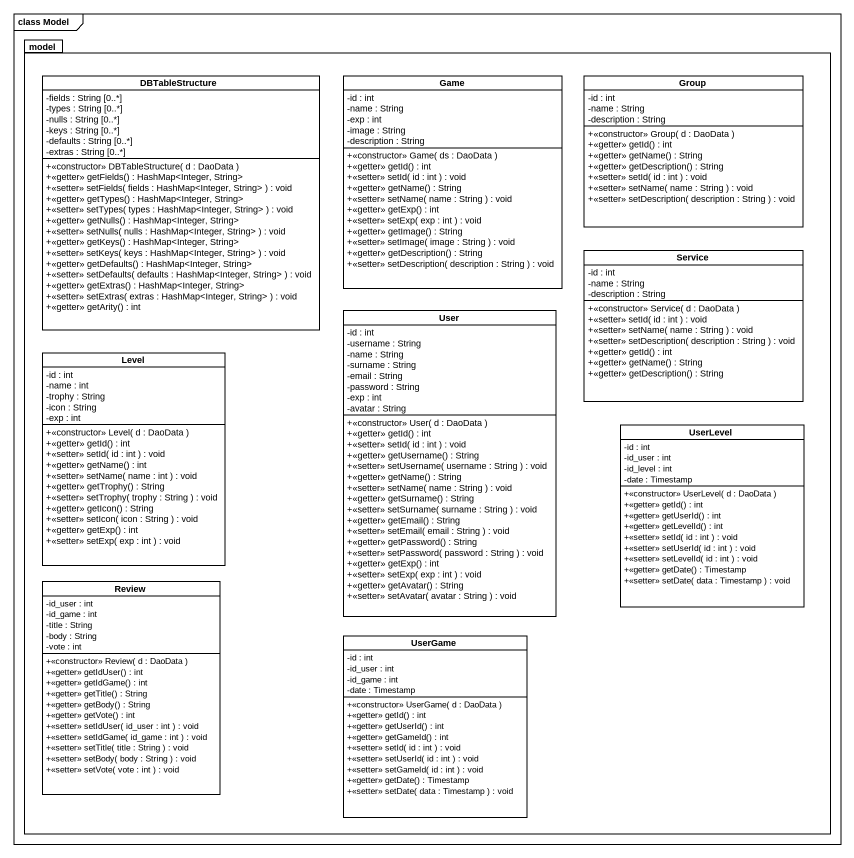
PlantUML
@startuml
mainframe class Model
hide circle
hide empty members
skinparam classAttributeIconSize 0
package model {
  class DBTableStructure {
    -fields : String [0..*]
    -types : String [0..*]
    -nulls : String [0..*]
    -keys : String [0..*]
    -defaults : String [0..*]
    -extras : String [0..*]
    +<<constructor>> DBTableStructure( d : DaoData )
    +<<getter>> getFields() : HashMap<Integer, String>
    +<<setter>> setFields( fields : HashMap<Integer, String> ) : void
    +<<getter>> getTypes() : HashMap<Integer, String>
    +<<setter>> setTypes( types : HashMap<Integer, String> ) : void
    +<<getter>> getNulls() : HashMap<Integer, String>
    +<<setter>> setNulls( nulls : HashMap<Integer, String> ) : void
    +<<getter>> getKeys() : HashMap<Integer, String>
    +<<setter>> setKeys( keys : HashMap<Integer, String> ) : void
    +<<getter>> getDefaults() : HashMap<Integer, String>
    +<<setter>> setDefaults( defaults : HashMap<Integer, String> ) : void
    +<<getter>> getExtras() : HashMap<Integer, String>
    +<<setter>> setExtras( extras : HashMap<Integer, String> ) : void
    +<<getter>> getArity() : int
  }
  class Game {
    -id : int
    -name : String
    -exp : int
    -image : String
    -description : String
    +<<constructor>> Game( ds : DaoData )
    +<<getter>> getId() : int
    +<<setter>> setId( id : int ) : void
    +<<getter>> getName() : String
    +<<setter>> setName( name : String ) : void
    +<<getter>> getExp() : int
    +<<setter>> setExp( exp : int ) : void
    +<<getter>> getImage() : String
    +<<setter>> setImage( image : String ) : void
    +<<getter>> getDescription() : String
    +<<setter>> setDescription( description : String ) : void
  }
  class "Group" as Group_ {
    -id : int
    -name : String
    -description : String
    +<<constructor>> Group( d : DaoData )
    +<<getter>> getId() : int
    +<<getter>> getName() : String
    +<<getter>> getDescription() : String
    +<<setter>> setId( id : int ) : void
    +<<setter>> setName( name : String ) : void
    +<<setter>> setDescription( description : String ) : void
  }
  class Service {
    -id : int
    -name : String
    -description : String
    +<<constructor>> Service( d : DaoData )
    +<<setter>> setId( id : int ) : void
    +<<setter>> setName( name : String ) : void
    +<<setter>> setDescription( description : String ) : void
    +<<getter>> getId() : int
    +<<getter>> getName() : String
    +<<getter>> getDescription() : String
  }
  class User {
    -id : int
    -username : String
    -name : String
    -surname : String
    -email : String
    -password : String
    -exp : int
    -avatar : String
    +<<constructor>> User( d : DaoData )
    +<<getter>> getId() : int
    +<<setter>> setId( id : int ) : void
    +<<getter>> getUsername() : String
    +<<setter>> setUsername( username : String ) : void
    +<<getter>> getName() : String
    +<<setter>> setName( name : String ) : void
    +<<getter>> getSurname() : String
    +<<setter>> setSurname( surname : String ) : void
    +<<getter>> getEmail() : String
    +<<setter>> setEmail( email : String ) : void
    +<<getter>> getPassword() : String
    +<<setter>> setPassword( password : String ) : void
    +<<getter>> getExp() : int
    +<<setter>> setExp( exp : int ) : void
    +<<getter>> getAvatar() : String
    +<<setter>> setAvatar( avatar : String ) : void
  }
  class Level {
    -id : int
    -name : int
    -trophy : String
    -icon : String
    -exp : int
    +<<constructor>> Level( d : DaoData )
    +<<getter>> getId() : int
    +<<setter>> setId( id : int ) : void
    +<<getter>> getName() : int
    +<<setter>> setName( name : int ) : void
    +<<getter>> getTrophy() : String
    +<<setter>> setTrophy( trophy : String ) : void
    +<<getter>> getIcon() : String
    +<<setter>> setIcon( icon : String ) : void
    +<<getter>> getExp() : int
    +<<setter>> setExp( exp : int ) : void
  }
  class UserLevel {
    -id : int
    -id_user : int
    -id_level : int
    -date : Timestamp
    +<<constructor>> UserLevel( d : DaoData )
    +<<getter>> getId() : int
    +<<getter>> getUserId() : int
    +<<getter>> getLevelId() : int
    +<<setter>> setId( id : int ) : void
    +<<setter>> setUserId( id : int ) : void
    +<<setter>> setLevelId( id : int ) : void
    +<<getter>> getDate() : Timestamp
    +<<setter>> setDate( data : Timestamp ) : void
  }
  class Review {
    -id_user : int
    -id_game : int
    -title : String
    -body : String
    -vote : int
    +<<constructor>> Review( d : DaoData )
    +<<getter>> getIdUser() : int
    +<<getter>> getIdGame() : int
    +<<getter>> getTitle() : String
    +<<getter>> getBody() : String
    +<<getter>> getVote() : int
    +<<setter>> setIdUser( id_user : int ) : void
    +<<setter>> setIdGame( id_game : int ) : void
    +<<setter>> setTitle( title : String ) : void
    +<<setter>> setBody( body : String ) : void
    +<<setter>> setVote( vote : int ) : void
  }
  class UserGame {
    -id : int
    -id_user : int
    -id_game : int
    -date : Timestamp
    +<<constructor>> UserGame( d : DaoData )
    +<<getter>> getId() : int
    +<<getter>> getUserId() : int
    +<<getter>> getGameId() : int
    +<<setter>> setId( id : int ) : void
    +<<setter>> setUserId( id : int ) : void
    +<<setter>> setGameId( id : int ) : void
    +<<getter>> getDate() : Timestamp
    +<<setter>> setDate( data : Timestamp ) : void
  }
}
@enduml
